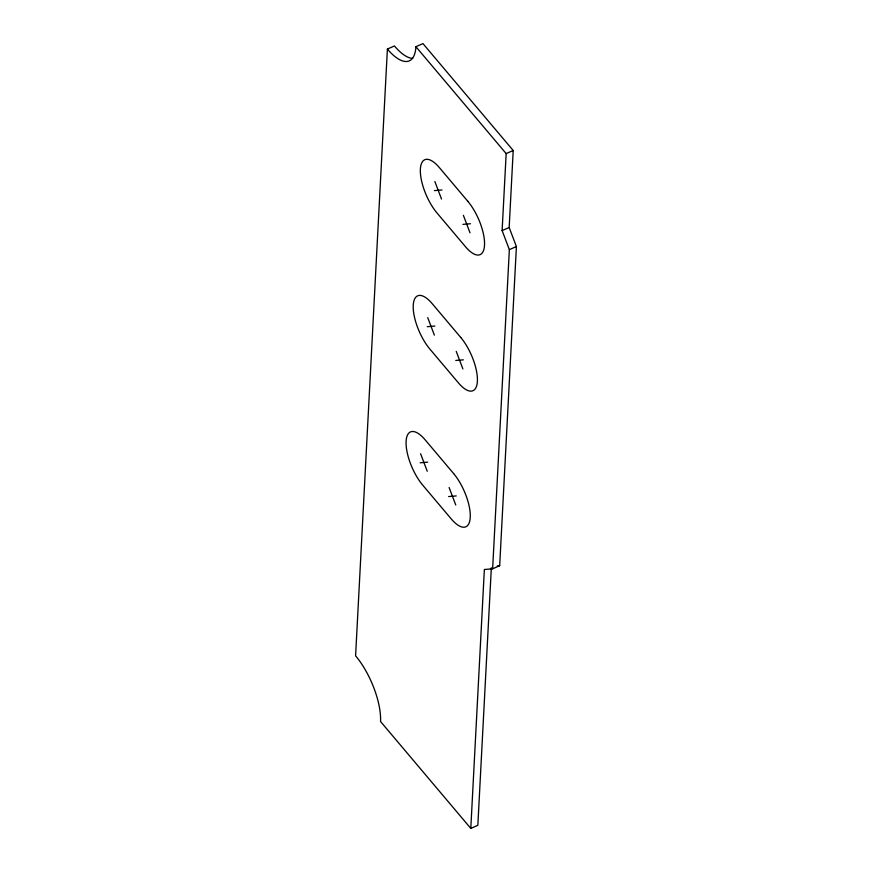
<?xml version="1.0" encoding="UTF-8"?>
<svg xmlns="http://www.w3.org/2000/svg" width="872" height="872" viewBox="0 0 872 872"><rect width="100%" height="100%" fill="white"/><g stroke="black" fill="none" stroke-linecap="round" stroke-linejoin="round"><path stroke-width="1.31" d="M412.718 58.402A50.053 19.293 66.3 0 1 394.438 45.965L387.397 49.061L355.591 655.82A50.053 19.293 66.3 0 1 380.541 721.504L470.793 828.4L477.845 825.304L491.339 567.748M470.793 828.4L484.363 569.492L492.636 568.806L499.678 565.71L516.409 246.547L509.172 227.494L513.205 150.496L422.953 43.6L415.9 46.696A50.053 19.293 66.3 0 1 387.397 49.061M492.636 568.806L509.357 249.643L502.119 230.59L506.163 153.592L415.9 46.696M506.163 153.592L513.205 150.496M502.119 230.59L509.172 227.494M509.357 249.643L516.409 246.547M434.387 190.608L441.984 189.976M462.901 224.377L470.499 223.744M427.258 326.695L434.856 326.063M455.762 360.463L463.37 359.842M420.119 462.792L427.727 462.16M448.633 496.56L456.23 495.928M497.313 565.906L499.678 565.71M463.37 215.297L470.019 232.813M434.866 181.529L441.515 199.045M456.241 351.394L462.89 368.911M427.727 317.626L434.376 335.142M449.102 487.492L455.762 505.008M420.598 453.723L427.247 471.24M467.883 201.378L439.379 167.609A33.365 12.862 66.3 0 0 420.369 169.179A33.365 12.862 66.3 0 0 437.003 212.975L465.506 246.743A33.365 12.862 66.3 0 0 484.516 245.163A33.365 12.862 66.3 0 0 467.883 201.378M460.754 337.464L432.24 303.696A33.365 12.862 66.3 0 0 413.241 305.276A33.365 12.862 66.3 0 0 429.863 349.062L458.378 382.83A33.365 12.862 66.3 0 0 477.387 381.26A33.365 12.862 66.3 0 0 460.754 337.464M453.625 473.561L425.111 439.793A33.365 12.862 66.3 0 0 406.101 441.374A33.365 12.862 66.3 0 0 422.735 485.159L451.249 518.927A33.365 12.862 66.3 0 0 470.248 517.358A33.365 12.862 66.3 0 0 453.625 473.561"/></g></svg>
